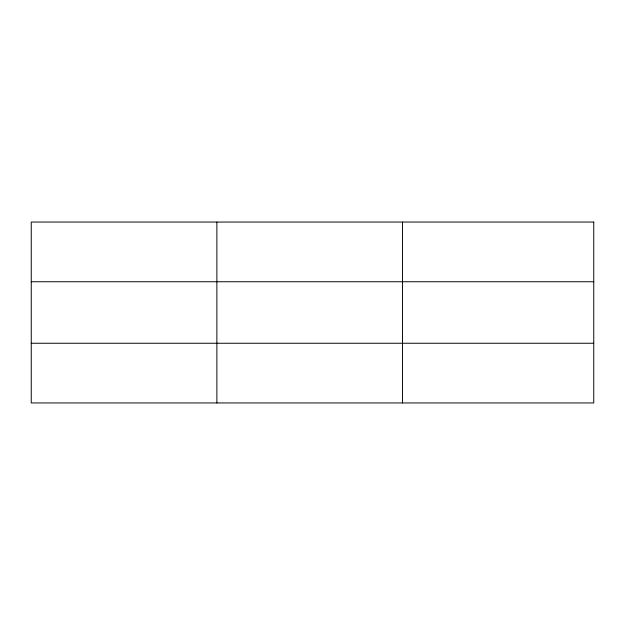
<?xml version="1.0" encoding="UTF-8"?>
<svg xmlns="http://www.w3.org/2000/svg" width="625" height="625" viewBox="0 0 625 625"><rect width="100%" height="100%" fill="white"/><g stroke="black" fill="none" stroke-linecap="round" stroke-linejoin="round"><path stroke-width="0.94" d="M216.875 222.055L216.875 402.945M402.5 222.055L402.5 402.945M31.25 281.75L593.75 281.75M31.25 343.25L593.75 343.25M593.75 222.055L593.75 402.945L31.25 402.945L31.25 222.055L593.75 222.055"/></g></svg>
